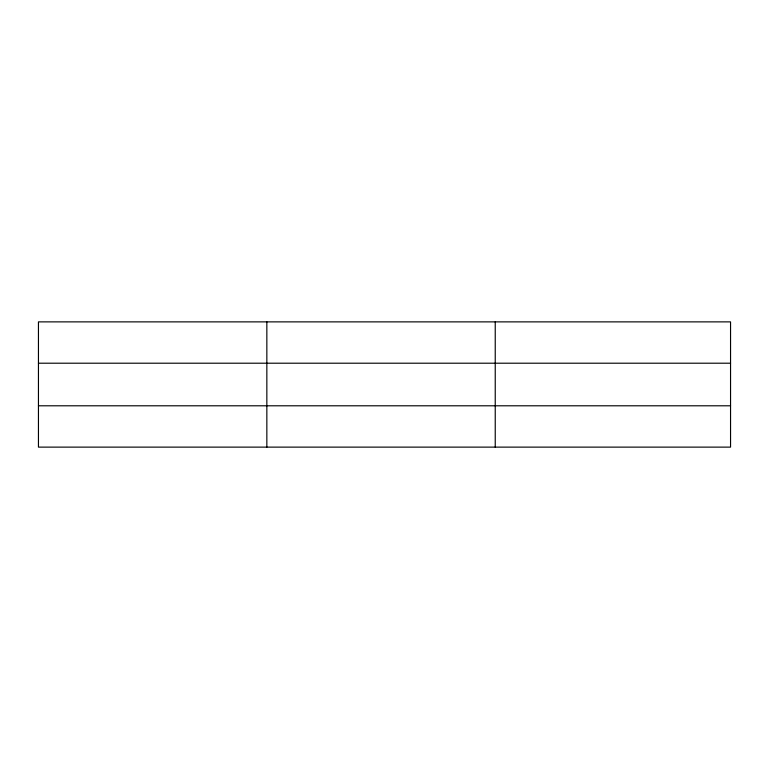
<?xml version="1.0" encoding="UTF-8"?>
<svg xmlns="http://www.w3.org/2000/svg" width="769" height="769" viewBox="0 0 769 769"><rect width="100%" height="100%" fill="white"/><g stroke="black" fill="none" stroke-linecap="round" stroke-linejoin="round"><path stroke-width="1.15" d="M266.843 321.875L266.843 447.125M495.236 321.875L495.236 447.125M730.55 405.792L730.55 447.125L38.45 447.125L38.45 321.875L730.55 321.875L730.55 405.792L38.45 405.792M38.45 363.208L730.55 363.208"/></g></svg>
